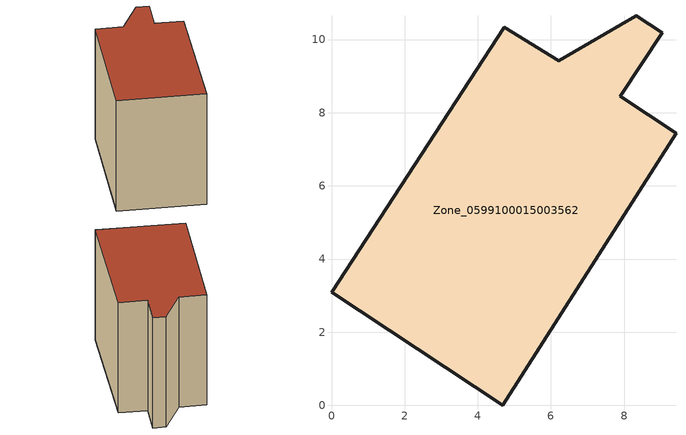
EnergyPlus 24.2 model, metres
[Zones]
Zone_0599100015003562
 floor ground (C_G): 6.21,9.42 8.33,10.65 9.04,10.18 7.89,8.45 9.42,7.44 4.68,0 0,3.1 4.72,10.34 z0.84
 wall outside (C_F): 7.89,8.45 9.04,10.18 8.33,10.65 6.21,9.42 4.72,10.34 0,3.1 4.68,0 9.42,7.44 7.89,8.45 z0.84:8.79
 roof outside (C_R): 9.04,10.18 8.33,10.65 6.21,9.42 4.72,10.34 0,3.1 4.68,0 9.42,7.44 7.89,8.45 z8.79
[BUILDING]
Pand.0599100015003562: North Axis=0; Terrain=City; Loads Convergence Tolerance Value=0.04; Temperature Convergence Tolerance Value=0.4; Solar Distribution=FullExterior; Maximum Number of Warmup Days=25; Minimum Number of Warmup Days=1
[Site:Location]
Rotterdam.The.Hague.AP_ZH_NLD Design_Conditions: Latitude=51.96; Longitude=4.45; Time Zone=1; Elevation=-4.5
[SITE:GROUNDTEMPERATURE:BUILDINGSURFACE]
18, 18, 18, 18, 18, 18, 18, 18, 18, 18, 18, 18
[MATERIAL] Thermal Absorptance=0.9; Solar Absorptance=0.7; Visible Absorptance=0.7
Name | Roughness | Thickness | Conductivity | Density | Specific Heat
G.TI.1965-1974 | MediumSmooth | 0.15 | 0.882353 | 540 | 1210
F.TI.1965-1974 | Rough | 0.3 | 0.697674 | 1920 | 840
R.TI.1965-1974 | MediumRough | 0.2 | 0.232558 | 1500 | 1000
[CONSTRUCTION]
C_G: G.TI.1965-1974
C_F: F.TI.1965-1974
C_R: R.TI.1965-1974
[ZONE]
Zone_0599100015003562: Type=1; Multiplier=1; Ceiling Height=Autocalculate; Volume=Autocalculate; Floor Area=autocalculate; Part of Total Floor Area=Yes
[ZONEINFILTRATION:DESIGNFLOWRATE]
Infil_Zone_0599100015003562: Zone or ZoneList or Space or SpaceList=Zone_0599100015003562; Schedule=AlwaysOn; Design Flow Rate Calculation Method=Flow/Area; Flow Rate per Floor Area=0.003; Constant Term Coefficient=1; Temperature Term Coefficient=0; Velocity Term Coefficient=0; Velocity Squared Term Coefficient=0
[HVACTEMPLATE:ZONE:IDEALLOADSAIRSYSTEM]
Zone_0599100015003562: Maximum Heating Supply Air Temperature=50; Minimum Cooling Supply Air Temperature=13; Maximum Heating Supply Air Humidity Ratio=0.0156; Minimum Cooling Supply Air Humidity Ratio=0.0077; Heating Limit=NoLimit; Cooling Limit=NoLimit; Dehumidification Control Type=ConstantSensibleHeatRatio; Cooling Sensible Heat Ratio=0.7; Dehumidification Setpoint=60; Humidification Control Type=None; Humidification Setpoint=30; Outdoor Air Method=None; Outdoor Air Flow Rate per Person=0.00944; Outdoor Air Flow Rate per Zone Floor Area=0; Outdoor Air Flow Rate per Zone=0; Demand Controlled Ventilation Type=None; Outdoor Air Economizer Type=NoEconomizer; Heat Recovery Type=None; Sensible Heat Recovery Effectiveness=0.7; Latent Heat Recovery Effectiveness=0.65
[ZONECONTROL:THERMOSTAT]
ThermostatControl_Zone_0599100015003562: Zone or ZoneList=Zone_0599100015003562; Control Type Schedule=DualSetpointControlType; Control 1=Thermostat_Zone_0599100015003562; Temperature Difference Between Cutout And Setpoint=0
[THERMOSTATSETPOINT:DUALSETPOINT]
Thermostat_Zone_0599100015003562: Heating Setpoint Temperature Schedule=HeatingSetpoint_Zone_0599100015003562; Cooling Setpoint Temperature Schedule=CoolingSetpoint_Zone_0599100015003562
[SCHEDULE:COMPACT]
HeatingSetpoint_Zone_0599100015003562: Through: 12/31, For: AllDays, Until: 24:00, 21
CoolingSetpoint_Zone_0599100015003562: Through: 12/31, For: AllDays, Until: 24:00, 24
DualSetpointControlType: Through: 12/31, For: AllDays, Until: 24:00, 4
AlwaysOn: Through: 12/31, For: AllDays, Until: 24:00, 1
